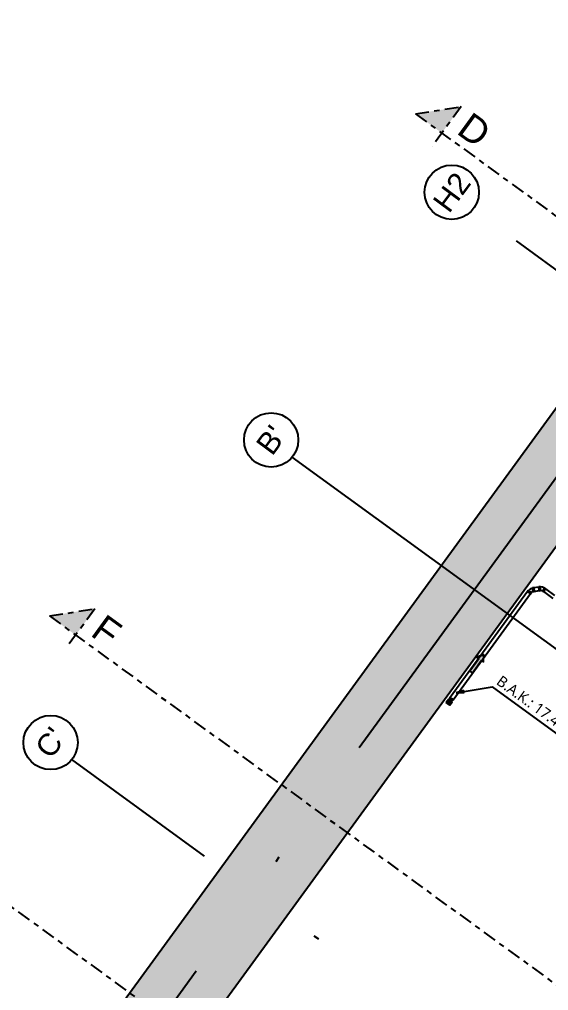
# Model space of a CAD drawing. Header units: millimetres. Extents: x 400382 to 401500, y 4543975 to 4544133.
# Drawn here: x 400757.73 to 400767.47, y 4544114.19 to 4544132.09 of the extents above; entities that cross this region are included whole.
import ezdxf
from ezdxf.enums import TextEntityAlignment as Align

# ---------------------------------------------------------------- set-up
doc = ezdxf.new("R2010")
doc.units = ezdxf.units.MM
for name, pattern in [('AKS', [3, 2.5, -0.25, 0, -0.25]), ('CENTER', [2, 1.25, -0.25, 0.25, -0.25]), ('DASHDOT2', [0.5, 0.25, -0.125, 0, -0.125])]:
    doc.linetypes.add(name, pattern=pattern)
for name, color, linetype in [('aks prota', 2, 'AKS'), ('caks prota', 4, 'Continuous'), ('kesit tarama prota', 252, 'Continuous'), ('kolon tarama prota', 252, 'Continuous'), ('merdiven prota', 2, 'Continuous'), ('perde prota', 1, 'Continuous'), ('PRT-AL-TUNEL_EKSENI', 14, 'DASHDOT2'), ('skesit prota', 7, 'Continuous'), ('taks prota', 7, 'Continuous'), ('TARAMA', 8, 'Continuous'), ('tkesit prota', 7, 'Continuous')]:
    doc.layers.add(name, color=color, linetype=linetype)
doc.styles.add('Arial', font='Arial.ttf')
doc.styles.add('Segoe UI Light_1', font='', dxfattribs={"height": 200})
doc.styles.add('TAKS', font='Arial Unicode.ttf')
doc.styles.get('Segoe UI Light_1').set_extended_font_data('Segoe UI Light')

# ---------------------------------------------------------------- blocks, each defined once
blk = doc.blocks.new('Flow Direction - Flow Direction _25mm_-1035271-_17_70 m  ARA KAT')
at = {"layer": 'TARAMA'}
blk.add_hatch(color=256, dxfattribs=at).paths.add_polyline_path([(0, 0), (-117, -78), (-117, -30), (-400, -30), (-400, 30), (-117, 30), (-117, 78)], flags=0)
for p, q in [((-117, 30), (-400, 30)), ((-400, 30), (-400, -30)), ((-117, 30), (-400, 30)), ((-400, 30), (-400, -30)), ((0, 0), (-117, 78)), ((-117, 78), (-117, 30)), ((-117, 78), (0, 0)), ((-117, 30), (-117, 78)), ((-117, -78), (0, 0)), ((-117, -78), (0, 0)), ((-400, -30), (-117, -30)), ((-117, -30), (-400, -30)), ((-117, -30), (-117, -78)), ((-117, -30), (-117, -78))]:
    blk.add_line(p, q, dxfattribs=at)
blk = doc.blocks.new('17.60 mekanik')
at = {"layer": 'kolon tarama prota'}
blk.add_hatch(color=256, dxfattribs=at).paths.add_polyline_path([(135623.9, 66346.2), (135639, 66346.6), (135638.4, 66350.5)], flags=0)
for p, q in [((135766.5, 66539.7), (135764.6, 66539.4)), ((135775.9, 66541.1), (135766.5, 66539.6)), ((135777.7, 66541.5), (135775.9, 66541.2)), ((135755.3, 66532.8), (135613.1, 66337)), ((135618.4, 66333.1), (135760.7, 66528.9)), ((135756.4, 66534.4), (135755.2, 66532.8)), ((135760.8, 66528.8), (135761.9, 66530.3)), ((135761.6, 66530.6), (135763.1, 66532.1)), ((135765.7, 66532.6), (135767.6, 66532.9)), ((135767.5, 66533.1), (135776.9, 66534.6)), ((135776.9, 66534.4), (135778.8, 66534.7)), ((135781.2, 66535), (135783.3, 66534)), ((135783.1, 66533.7), (135784.6, 66532.6)), ((135784.7, 66532.7), (135801.8, 66520.3)), ((135788.7, 66538.1), (135787.1, 66539.2)), ((135805.6, 66525.6), (135788.6, 66538)), ((135623.9, 66346.2), (135690.5, 66356.8)), ((135638.4, 66350.5), (135623.9, 66346.2)), ((135623.9, 66346.2), (135639, 66346.6)), ((135639, 66346.6), (135638.4, 66350.5)), ((135690.5, 66356.8), (135828.2, 66256.8)), ((135610.3, 66334.3), (135605.6, 66327.9)), ((135605.6, 66327.9), (135610.3, 66334.3)), ((135605.6, 66327.9), (135612.1, 66323.2)), ((135612.1, 66323.2), (135605.6, 66327.9)), ((135605.6, 66327.9), (135605.6, 66327.9)), ((135607.9, 66330.5), (135608.4, 66330.2)), ((135608.4, 66330.2), (135607.9, 66330.5)), ((135607.9, 66330.5), (135607.9, 66330.5)), ((135608.4, 66330.2), (135608.4, 66330.2)), ((135608.9, 66331), (135608.5, 66331.3)), ((135608.5, 66331.3), (135608.9, 66331)), ((135608.5, 66331.3), (135608.5, 66331.3)), ((135608.9, 66326.5), (135608.6, 66326.1)), ((135608.6, 66326.1), (135608.9, 66326.5)), ((135608.6, 66326.1), (135608.6, 66326.1)), ((135608.9, 66331), (135608.9, 66331)), ((135608.9, 66329.8), (135609.3, 66329.5)), ((135609.3, 66329.5), (135608.9, 66329.8)), ((135608.9, 66329.8), (135608.9, 66329.8)), ((135608.9, 66326.5), (135608.9, 66326.5)), ((135609.3, 66329.5), (135609.3, 66329.5)), ((135609.7, 66327.5), (135609.3, 66327)), ((135609.3, 66327), (135609.7, 66327.5)), ((135609.3, 66327), (135609.3, 66327)), ((135609.4, 66325.5), (135609.8, 66325.9)), ((135609.8, 66325.9), (135609.4, 66325.5)), ((135609.4, 66325.5), (135609.4, 66325.5)), ((135609.9, 66330.3), (135609.5, 66330.6)), ((135609.5, 66330.6), (135609.9, 66330.3)), ((135609.5, 66330.6), (135609.5, 66330.6)), ((135609.7, 66327.5), (135609.7, 66327.5)), ((135609.8, 66325.9), (135609.8, 66325.9)), ((135609.9, 66330.3), (135609.9, 66330.3)), ((135609.9, 66329.1), (135610.4, 66328.7)), ((135610.4, 66328.7), (135609.9, 66329.1)), ((135609.9, 66329.1), (135609.9, 66329.1)), ((135610.4, 66328.5), (135610.1, 66328)), ((135610.1, 66328), (135610.4, 66328.5)), ((135610.1, 66328), (135610.1, 66328)), ((135610.2, 66326.4), (135610.5, 66326.9)), ((135610.5, 66326.9), (135610.2, 66326.4)), ((135610.2, 66326.4), (135610.2, 66326.4)), ((135616.8, 66329.6), (135610.3, 66334.3)), ((135610.3, 66334.3), (135616.8, 66329.6)), ((135610.3, 66334.3), (135610.3, 66334.3)), ((135610.4, 66328.7), (135610.4, 66328.7)), ((135610.4, 66328.5), (135610.4, 66328.5)), ((135611, 66329.5), (135610.5, 66329.9)), ((135610.5, 66329.9), (135611, 66329.5)), ((135610.5, 66329.9), (135610.5, 66329.9)), ((135610.5, 66326.9), (135610.5, 66326.9)), ((135610.9, 66327.5), (135611.2, 66328)), ((135611.2, 66328), (135610.9, 66327.5)), ((135610.9, 66327.5), (135610.9, 66327.5)), ((135611, 66329.5), (135611, 66329.5)), ((135611.5, 66330), (135611.2, 66329.5)), ((135611.2, 66329.5), (135611.5, 66330)), ((135611.2, 66329.5), (135611.2, 66329.5)), ((135611.2, 66328), (135611.2, 66328)), ((135611.4, 66328), (135611.9, 66327.6)), ((135611.9, 66327.6), (135611.4, 66328)), ((135611.4, 66328), (135611.4, 66328)), ((135611.5, 66330), (135611.5, 66330)), ((135613, 66337.1), (135611.9, 66335.5)), ((135612.3, 66331.1), (135611.9, 66330.6)), ((135611.9, 66330.6), (135612.3, 66331.1)), ((135611.9, 66330.6), (135611.9, 66330.6)), ((135611.9, 66327.6), (135611.9, 66327.6)), ((135612, 66329), (135612.3, 66329.5)), ((135612.3, 66329.5), (135612, 66329)), ((135612, 66329), (135612, 66329)), ((135612.5, 66328.4), (135612, 66328.8)), ((135612, 66328.8), (135612.5, 66328.4)), ((135612, 66328.8), (135612, 66328.8)), ((135612.1, 66323.2), (135616.8, 66329.6)), ((135616.8, 66329.6), (135612.1, 66323.2)), ((135612.3, 66331.1), (135612.3, 66331.1)), ((135612.3, 66329.5), (135612.3, 66329.5)), ((135612.5, 66328.4), (135612.5, 66328.4)), ((135612.5, 66327.2), (135612.9, 66326.9)), ((135612.9, 66326.9), (135612.5, 66327.2)), ((135612.5, 66327.2), (135612.5, 66327.2)), ((135613, 66332), (135612.7, 66331.6)), ((135612.7, 66331.6), (135613, 66332)), ((135612.7, 66331.6), (135612.7, 66331.6)), ((135612.7, 66330), (135613.1, 66330.5)), ((135613.1, 66330.5), (135612.7, 66330)), ((135612.7, 66330), (135612.7, 66330)), ((135612.9, 66326.9), (135612.9, 66326.9)), ((135613, 66332), (135613, 66332)), ((135613.1, 66330.5), (135613.1, 66330.5)), ((135613.5, 66327.7), (135613.1, 66328)), ((135613.1, 66328), (135613.5, 66327.7)), ((135613.1, 66328), (135613.1, 66328)), ((135613.5, 66331), (135613.8, 66331.4)), ((135613.8, 66331.4), (135613.5, 66331)), ((135613.5, 66331), (135613.5, 66331)), ((135613.5, 66327.7), (135613.5, 66327.7)), ((135613.5, 66326.5), (135613.9, 66326.2)), ((135613.9, 66326.2), (135613.5, 66326.5)), ((135613.5, 66326.5), (135613.5, 66326.5)), ((135613.8, 66331.4), (135613.8, 66331.4)), ((135613.9, 66326.2), (135613.9, 66326.2)), ((135614.5, 66327), (135614.1, 66327.3)), ((135614.1, 66327.3), (135614.5, 66327)), ((135614.1, 66327.3), (135614.1, 66327.3)), ((135614.5, 66327), (135614.5, 66327)), ((135616.8, 66329.6), (135616.8, 66329.6)), ((135617.4, 66331.5), (135618.6, 66333)), ((135612.1, 66323.2), (135612.1, 66323.2))]:
    blk.add_line(p, q, dxfattribs=at)
at = {"layer": 'kolon tarama prota', "flags": 128}
for points in [[(135782.7, 66540.9), (135779.3, 66541.2), (135777.8, 66541.1)], [(135786.9, 66538.9), (135783.9, 66540.5), (135782.7, 66540.9)], [(135759.8, 66537.1), (135757.2, 66534.8), (135756.7, 66534.1)], [(135764.7, 66539), (135761.4, 66538), (135759.8, 66537.1)], [(135763.1, 66532.1), (135765.4, 66533), (135765.6, 66533.1)], [(135778.7, 66535.1), (135781.2, 66535), (135781.2, 66535)], [(135609.4, 66326.3), (135608.4, 66327.6), (135608.2, 66329.3), (135608.8, 66330.5)], [(135608.8, 66330.5), (135609, 66330.9), (135609.8, 66332), (135611, 66333.6), (135612.2, 66335.3)], [(135608.8, 66330.5), (135610.1, 66331.6), (135611.7, 66331.7), (135613, 66331.2)], [(135613.6, 66327), (135612.3, 66325.9), (135610.7, 66325.8), (135609.4, 66326.3)], [(135613, 66331.2), (135614, 66329.9), (135614.2, 66328.2), (135613.6, 66327)], [(135617.1, 66331.7), (135615.7, 66329.9), (135614.6, 66328.3), (135613.9, 66327.3), (135613.6, 66327)]]:
    blk.add_lwpolyline(points, dxfattribs=at)
at = {"layer": 'kolon tarama prota'}
for centre, radius, start, end in [((135611.2, 66328.7), 4, 144, 324), ((135611.2, 66328.7), 4, 144, 324), ((135611.2, 66328.7), 3.73, 151.6967, 226.3033), ((135611.2, 66328.7), 3.73, 151.6967, 226.3033), ((135611.2, 66328.7), 3.43, 54, 234), ((135611.2, 66328.7), 3.43, 54, 234), ((135611.2, 66328.7), 3.3, 144, 324), ((135611.2, 66328.7), 4, 324, 144), ((135611.2, 66328.7), 4, 324, 144), ((135611.2, 66328.7), 3.2, 152.9893, 225.0107), ((135611.2, 66328.7), 3.2, 152.9893, 225.0107), ((135611.2, 66328.7), 3.02, 54, 234), ((135611.2, 66328.7), 3, 144, 324), ((135611.2, 66328.7), 3, 144, 324), ((135611.2, 66328.7), 3.73, 61.6967, 136.3033), ((135611.2, 66328.7), 3.73, 61.6967, 136.3033), ((135611.2, 66328.7), 3.3, 324, 144), ((135610.2, 66327.4), 1.65, 54, 234), ((135611.2, 66328.7), 2.5, 144, 324), ((135611.2, 66328.7), 2.5, 144, 324), ((135611.2, 66328.7), 2.53, 155.3831, 222.6169), ((135611.2, 66328.7), 2.53, 155.3831, 222.6169), ((135611.2, 66328.7), 3, 324, 144), ((135611.2, 66328.7), 3, 324, 144), ((135611.2, 66328.7), 3.2, 62.9893, 135.0107), ((135611.2, 66328.7), 3.2, 62.9893, 135.0107), ((135611.2, 66328.7), 3.43, 234, 54), ((135611.2, 66328.7), 3.43, 234, 54), ((135611.2, 66328.7), 2.5, 324, 144), ((135611.2, 66328.7), 2.5, 324, 144), ((135611.2, 66328.7), 2, 158.4775, 219.5225), ((135611.2, 66328.7), 2, 158.4775, 219.5225), ((135611.2, 66328.7), 3.02, 234, 54), ((135611.2, 66328.7), 3.73, 241.6967, 316.3033), ((135611.2, 66328.7), 3.73, 241.6967, 316.3033), ((135611.2, 66328.7), 2.53, 65.3831, 132.6169), ((135611.2, 66328.7), 2.53, 65.3831, 132.6169), ((135611.2, 66328.7), 3.2, 242.9893, 315.0107), ((135611.2, 66328.7), 3.2, 242.9893, 315.0107), ((135611.2, 66328.7), 2, 68.4775, 129.5225), ((135611.2, 66328.7), 2, 68.4775, 129.5225), ((135611.2, 66328.7), 1.33, 166.0243, 211.9757), ((135611.2, 66328.7), 1.33, 166.0243, 211.9757), ((135611.2, 66328.7), 2.53, 245.3831, 312.6169), ((135611.2, 66328.7), 2.53, 245.3831, 312.6169), ((135611.2, 66328.7), 0.8, 182.6822, 195.3178), ((135611.2, 66328.7), 0.8, 182.6822, 195.3178), ((135611.2, 66328.7), 1.33, 76.0243, 121.9757), ((135611.2, 66328.7), 1.33, 76.0243, 121.9757), ((135611.2, 66328.7), 2, 248.4775, 309.5225), ((135611.2, 66328.7), 2, 248.4775, 309.5225), ((135611.2, 66328.7), 1.33, 256.0243, 301.9757), ((135611.2, 66328.7), 1.33, 256.0243, 301.9757), ((135611.2, 66328.7), 0.8, 92.6822, 105.3178), ((135611.2, 66328.7), 0.8, 92.6822, 105.3178), ((135612.2, 66330.1), 1.65, 234, 54), ((135611.2, 66328.7), 0.8, 272.6822, 285.3178), ((135611.2, 66328.7), 0.8, 272.6822, 285.3178), ((135611.2, 66328.7), 0.8, 2.6822, 15.3178), ((135611.2, 66328.7), 0.8, 2.6822, 15.3178), ((135611.2, 66328.7), 1.33, 346.0243, 31.9757), ((135611.2, 66328.7), 1.33, 346.0243, 31.9757), ((135611.2, 66328.7), 2, 338.4775, 39.5225), ((135611.2, 66328.7), 2, 338.4775, 39.5225), ((135611.2, 66328.7), 2.53, 335.3831, 42.6169), ((135611.2, 66328.7), 2.53, 335.3831, 42.6169), ((135611.2, 66328.7), 3.2, 332.9893, 45.0107), ((135611.2, 66328.7), 3.2, 332.9893, 45.0107), ((135611.2, 66328.7), 3.73, 331.6967, 46.3033), ((135611.2, 66328.7), 3.73, 331.6967, 46.3033)]:
    blk.add_arc(centre, radius, start, end, dxfattribs=at)
for centre, major_axis, ratio, start_param, end_param in [((135767, 66536.3), (-0.54, 3.39), 0.009659, 3.146075, 6.287668), ((135767, 66536.3), (-0.54, 3.39), 0.009659, 0.004483, 3.146075), ((135776.4, 66537.8), (-0.54, 3.39), 0.01, 6.278912, 9.420504), ((135776.4, 66537.8), (-0.54, 3.39), 0.01, 3.137319, 6.278912), ((135776.4, 66537.8), (-0.52, 3.26), 0.009659, 4.712389, 6.283185), ((135776.4, 66537.8), (-0.52, 3.26), 0.009659, 0, 1.570796), ((135778.3, 66538.1), (-0.54, 3.39), 0.01, 3.137319, 6.278912), ((135778.3, 66538.1), (-0.54, 3.39), 0.01, 6.278912, 9.420504), ((135778.3, 66538.1), (-0.47, 2.98), 0.01, 3.137319, 6.278912), ((135778.3, 66538.1), (-0.47, 2.98), 0.01, 6.278912, 9.420504), ((135758, 66530.8), (2.78, -2.02), 0.01, 3.137933, 6.279526), ((135758, 66530.8), (-2.78, 2.02), 0.01, 3.137933, 6.279526), ((135758, 66530.8), (2.67, -1.94), 0.01, 3.141593, 4.712389), ((135758, 66530.8), (2.67, -1.94), 0.01, 1.570796, 3.141593), ((135759.1, 66532.4), (2.78, -2.02), 0.01, 3.137933, 6.279526), ((135759.1, 66532.4), (-2.78, 2.02), 0.01, 3.137933, 6.279526), ((135759.1, 66532.4), (2.44, -1.77), 0.01, 6.279526, 9.421118), ((135759.1, 66532.4), (2.44, -1.77), 0.01, 3.137933, 6.279526), ((135758, 66530.8), (-2.67, 1.94), 0.01, 1.570796, 3.141593), ((135758, 66530.8), (-2.67, 1.94), 0.01, 3.141593, 4.712389), ((135765.1, 66536), (-0.54, 3.39), 0.009659, 0.004483, 3.146075), ((135765.1, 66536), (-0.54, 3.39), 0.009659, 3.146075, 6.287668), ((135765.1, 66536), (-0.47, 2.98), 0.009659, 3.146075, 6.287668), ((135765.1, 66536), (-0.47, 2.98), 0.009659, 0.004483, 3.146075), ((135767, 66536.3), (-0.52, 3.26), 0.009659, 0, 1.570796), ((135767, 66536.3), (-0.52, 3.26), 0.009659, 4.712389, 6.283185), ((135767, 66536.3), (-0.52, 3.26), 0.009659, 1.570796, 3.141593), ((135767, 66536.3), (-0.52, 3.26), 0.009659, 3.141593, 4.712389), ((135776.4, 66537.8), (-0.52, 3.26), 0.009659, 3.141593, 4.712389), ((135776.4, 66537.8), (-0.52, 3.26), 0.009659, 1.570796, 3.141593), ((135785.1, 66536.5), (2.02, 2.78), 0.010093, 0.004049, 3.145641), ((135785.1, 66536.5), (2.02, 2.78), 0.010093, 3.145641, 6.287234), ((135785.1, 66536.5), (1.77, 2.44), 0.010093, 3.145641, 6.287234), ((135785.1, 66536.5), (1.77, 2.44), 0.010093, 0.004049, 3.145641), ((135786.7, 66535.4), (2.02, 2.78), 0.010093, 3.145641, 6.287234), ((135786.7, 66535.4), (2.02, 2.78), 0.010093, 0.004049, 3.145641), ((135786.7, 66535.4), (1.94, 2.67), 0.010093, 1.570796, 3.141593), ((135786.7, 66535.4), (1.94, 2.67), 0.010093, 3.141593, 4.712389), ((135786.7, 66535.4), (1.94, 2.67), 0.010093, 0, 1.570796), ((135786.7, 66535.4), (1.94, 2.67), 0.010093, 4.712389, 6.283185), ((135614.7, 66333.5), (-2.78, 2.02), 0.01, 4.712389, 7.853982), ((135614.7, 66333.5), (-2.44, 1.77), 0.01, 4.712389, 7.853982), ((135615.8, 66335), (2.78, -2.02), 0.01, 1.570796, 4.712389), ((135615.8, 66335), (-2.67, 1.94), 0.01, 4.712389, 6.283185), ((135615.8, 66335), (-2.67, 1.94), 0.01, 0, 1.570796), ((135614.7, 66333.5), (2.44, -1.77), 0.01, 4.712389, 7.853982), ((135614.7, 66333.5), (2.78, -2.02), 0.01, 4.712389, 7.853982), ((135615.8, 66335), (2.67, -1.94), 0.01, 0, 1.570796), ((135615.8, 66335), (2.78, -2.02), 0.01, 4.712389, 7.853982), ((135615.8, 66335), (2.67, -1.94), 0.01, 4.712389, 6.283185)]:
    blk.add_ellipse(centre, major_axis=major_axis, ratio=ratio, start_param=start_param, end_param=end_param, dxfattribs=at)
at = {"layer": 'kolon tarama prota', "xscale": 0.1, "yscale": 0.1, "zscale": 0.1, "rotation": 53.99999999999749}
blk.add_blockref('Flow Direction - Flow Direction _25mm_-1035271-_17_70 m  ARA KAT', (135674.9, 66416.5), dxfattribs=at)
at = {"layer": 'kolon tarama prota', "insert": (135708.1, 66379.4), "char_height": 20, "width": 202.097, "attachment_point": 1, "rotation": 324, "line_spacing_factor": 1.142579, "style": 'Segoe UI Light_1'}
blk.add_mtext('B.A.K.: 17.41 m', dxfattribs=at)

msp = doc.modelspace()

# ---------------------------------------------------------------- hatches: boundary and pattern name
at = {"layer": 'kesit tarama prota'}
h = msp.add_hatch(color=256, dxfattribs=at)
h.dxf.hatch_style = 1
h.paths.add_polyline_path([(400765.863, 4544130.484), (400765.024, 4544130.352), (400765.509, 4544129.999)])
h = msp.add_hatch(color=256, dxfattribs=at)
h.dxf.hatch_style = 1
h.paths.add_polyline_path([(400759.12, 4544121.228), (400758.282, 4544121.096), (400758.767, 4544120.743)])
at = {"layer": 'kolon tarama prota'}
h = msp.add_hatch(color=256, dxfattribs=at)
h.dxf.hatch_style = 1
h.paths.add_polyline_path([(400825.527, 4544091.908), (400771.977, 4544130.917), (400746.836, 4544096.404), (400748.048, 4544095.52), (400772.306, 4544128.822), (400822.975, 4544091.912)])

# ---------------------------------------------------------------- linework, layer by layer
at = {"layer": 'aks prota', "ltscale": 10}
for p, q in [((400746.264, 4544094.345), (400773.761, 4544132.092)), ((400746.264, 4544094.345), (400773.761, 4544132.092)), ((400845.867, 4544063.483), (400762.755, 4544124.026)), ((400845.867, 4544063.483), (400762.755, 4544124.026)), ((400834.128, 4544063.498), (400758.693, 4544118.449)), ((400828.258, 4544063.505), (400756.661, 4544115.66)), ((400828.258, 4544063.505), (400756.661, 4544115.66))]:
    msp.add_line(p, q, dxfattribs=at)
at = {"layer": 'caks prota', "ltscale": 0.05}
for centre in [(400765.693, 4544128.907), (400765.693, 4544128.907), (400762.366, 4544124.34), (400762.366, 4544124.34), (400758.304, 4544118.763), (400758.304, 4544118.763)]:
    msp.add_circle(centre, 0.5, dxfattribs=at)
at = {"layer": 'perde prota'}
msp.add_lwpolyline([(400825.527, 4544091.908), (400771.977, 4544130.917), (400746.836, 4544096.404), (400748.049, 4544095.521), (400772.306, 4544128.822), (400822.975, 4544091.912)], close=True, dxfattribs=at)
at = {"layer": 'PRT-AL-TUNEL_EKSENI', "ltscale": 10}
msp.add_line((400855.471, 4544063.477), (400766.074, 4544128.598), dxfattribs=at)
at = {"layer": 'skesit prota', "linetype": 'CENTER', "ltscale": 0.2}
for p, q in [((400765.024, 4544130.352), (400765.863, 4544130.484)), ((400765.863, 4544130.484), (400765.333, 4544129.756)), ((400758.282, 4544121.096), (400759.12, 4544121.228)), ((400759.12, 4544121.228), (400758.59, 4544120.501))]:
    msp.add_line(p, q, dxfattribs=at)
for points in [[(400765.024, 4544130.352), (400860.966, 4544060.463)], [(400758.282, 4544121.096), (400795.013, 4544094.34)], [(400755.487, 4544117.26), (400803.763, 4544082.093)], [(400755.487, 4544117.26), (400803.763, 4544082.093)]]:
    msp.add_lwpolyline(points, dxfattribs=at)

# ---------------------------------------------------------------- block references
at = {"layer": 'merdiven prota', "xscale": 0.01, "yscale": 0.01, "zscale": 0.01, "rotation": 359.9284577011093}
msp.add_blockref('17.60 mekanik', (399408.706, 4543457.914), dxfattribs=at)

# ---------------------------------------------------------------- texts
at = {"layer": 'taks prota', "style": 'TAKS'}
for s, p in [('H2', (400765.693, 4544128.907)), ('H2', (400765.693, 4544128.907)), ("B'", (400762.366, 4544124.34)), ("B'", (400762.366, 4544124.34)), ("C'", (400758.304, 4544118.763)), ("C'", (400758.304, 4544118.763))]:
    msp.add_text(s, height=0.4, rotation=53.4336, dxfattribs=at).set_placement(p, align=Align.MIDDLE_CENTER)
at = {"layer": 'tkesit prota', "style": 'Arial'}
for s, p in [('D', (400765.759, 4544130.002)), ('F', (400759.017, 4544120.747))]:
    msp.add_text(s, height=0.5, rotation=323.9285, dxfattribs=at).set_placement(p)

doc.saveas('drawing.dxf')
